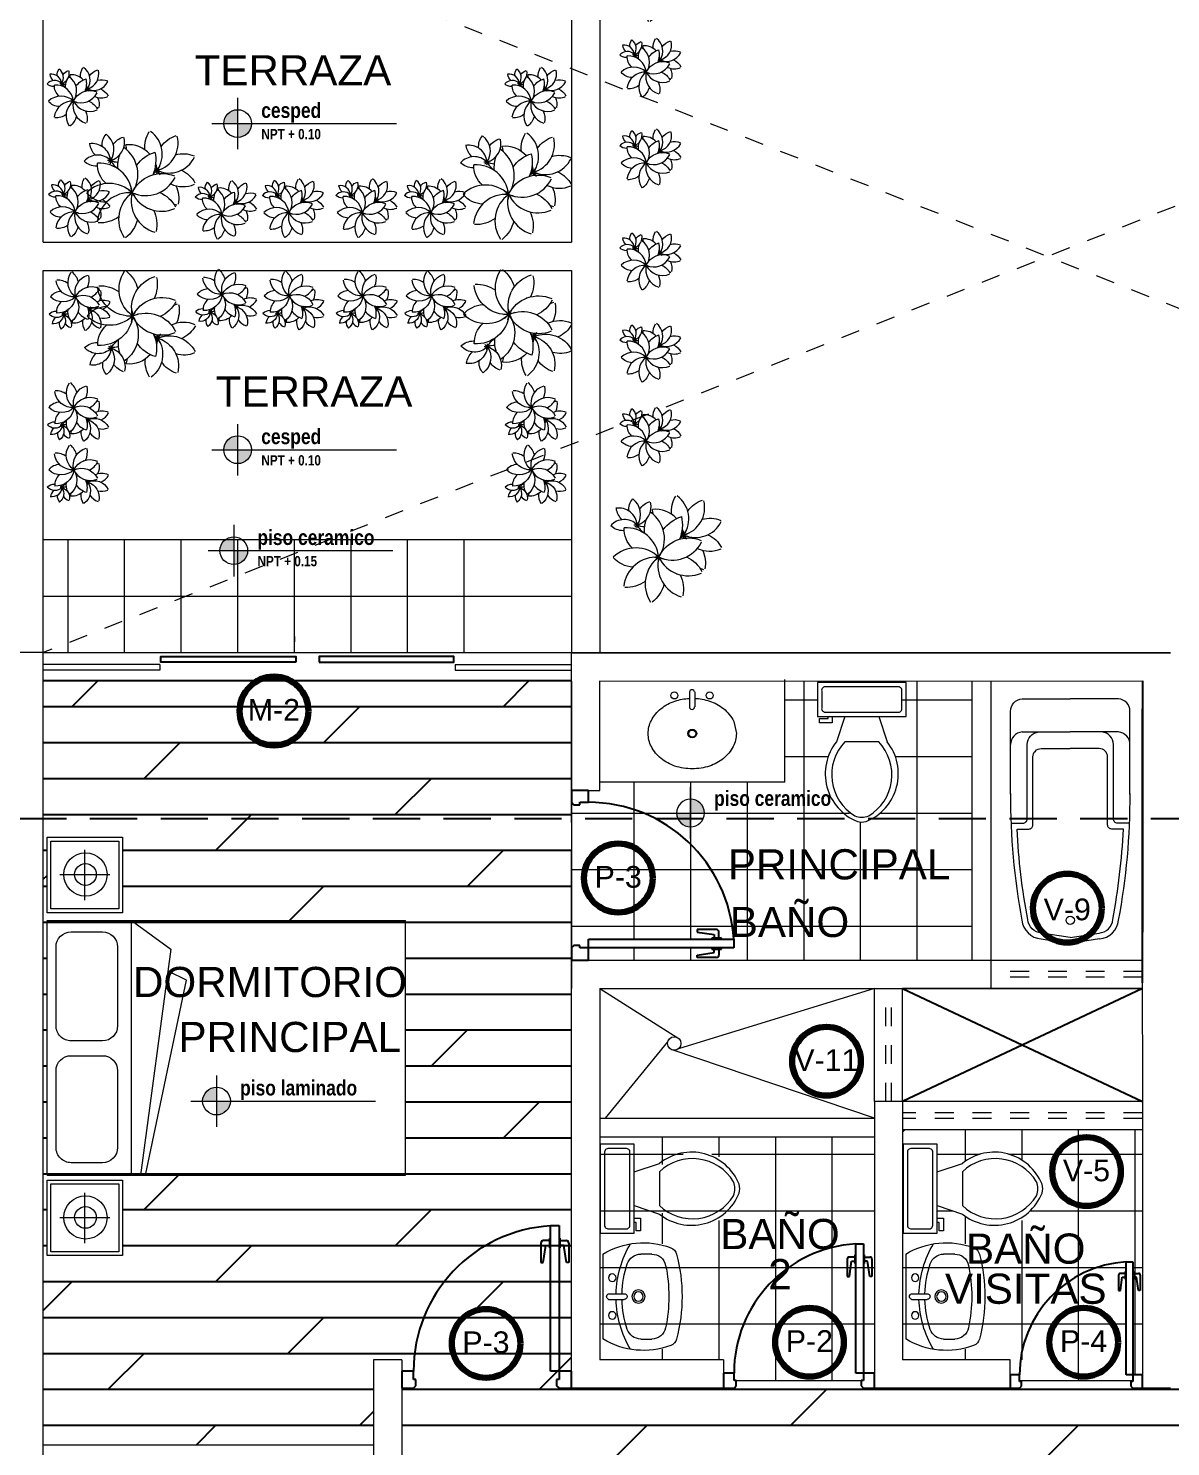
# Model space of a CAD drawing. Header units: millimetres. Extents: x 2204.1 to 2242.3, y 1175.1 to 1221.8.
# Drawn here: x 2210.92 to 2216.97, y 1198.23 to 1205.75 of the extents above; entities that cross this region are included whole.
import ezdxf
from ezdxf.enums import TextEntityAlignment as Align

# ---------------------------------------------------------------- set-up
doc = ezdxf.new("R2010")
doc.units = ezdxf.units.MM
doc.linetypes.add('HIDDEN', pattern=[0.375, 0.25, -0.125])
doc.linetypes.add('HIDDEN2', pattern=[0.1875, 0.125, -0.0625])
for name, color, linetype, lineweight in [('01', 1, 'Continuous', 5), ('CLOSETS', 253, 'Continuous', 18), ('DETALLE SANITARIOS', 128, 'Continuous', 13), ('DISTANCIA', 7, 'Continuous', 0), ('mobiliario', 2, 'Continuous', 18), ('MURO ALTO', 6, 'Continuous', 18), ('MURO BAJO', 3, 'Continuous', 18), ('PISOS', 253, 'Continuous', 18), ('puertas', 2, 'Continuous', 13), ('SANITARIOS', 122, 'Continuous', 18), ('TEXTO', 4, 'Continuous', 5), ('VIDRIOS', 124, 'Continuous', 18)]:
    doc.layers.add(name, color=color, linetype=linetype, lineweight=lineweight)
for name, color, linetype in [('08', 5, 'Continuous'), ('DETALLES PUERTAS', 8, 'Continuous'), ('muros', 1, 'Continuous'), ('proyeccion', 30, 'Continuous'), ('Textura LINEAS', 253, 'HIDDEN2')]:
    doc.layers.add(name, color=color, linetype=linetype)
doc.styles.add('ROMAND', font='arial.ttf')
doc.styles.get("Standard").update_dxf_attribs({"font": 'arial.ttf'})
doc.styles.add('technicbold', font='techb___.ttf', dxfattribs={"height": 0.17})
doc.dimstyles.new('ARVIM', dxfattribs={"dimscale": 0.12, "dimtxt": 1, "dimasz": 1.25, "dimexe": 0.8, "dimexo": 1, "dimtad": 2, "dimtih": 1, "dimtoh": 1, "dimzin": 4, "dimdsep": 46, "dimtxsty": 'ROMAND', "dimblk": 'ARCHTICK', "dimcen": 0, "dimdle": 1, "dimclrd": 1, "dimclre": 1, "dimclrt": 251, "dimadec": 0, "dimazin": 0, "dimtfac": 1, "dimtix": 1, "dimtmove": 0, "dimatfit": 3, "dimldrblk": 'ARCHTICK', "dimfxl": 1, "dimarcsym": 0})

# ---------------------------------------------------------------- blocks, each defined once
blk = doc.blocks.new('c')
for p, q in [((521.983, 301.5746), (521.983, 299.6746)), ((523.333, 301.5746), (521.983, 301.5746)), ((523.333, 301.5746), (523.333, 299.6746)), ((522.5405, 301.5273), (522.1222, 301.5273)), ((523.1861, 301.5273), (522.7788, 301.5273)), ((522.0422, 301.4473), (522.0422, 301.2811)), ((522.6205, 301.2811), (522.6205, 301.4473)), ((522.6988, 301.4473), (522.6988, 301.2811)), ((523.2661, 301.2811), (523.2661, 301.4473)), ((522.1222, 301.2011), (522.5405, 301.2011)), ((522.7788, 301.2011), (523.1861, 301.2011)), ((523.333, 301.1269), (521.983, 301.1269)), ((521.983, 301.1269), (522.1334, 300.9193)), ((522.1334, 300.9193), (523.333, 301.0802)), ((523.333, 301.0535), (522.2988, 300.8353)), ((522.2988, 300.8353), (522.2519, 300.9292)), ((523.333, 299.6746), (521.983, 299.6746))]:
    blk.add_line(p, q)
for centre, start, end in [((522.1222, 301.4473), 90, 180), ((522.5405, 301.4473), 360, 90), ((522.7788, 301.4473), 90, 180), ((523.1861, 301.4473), 360, 90), ((522.1222, 301.2811), 180, 270), ((522.5405, 301.2811), 270, 360), ((522.7788, 301.2811), 180, 270), ((523.1861, 301.2811), 270, 360)]:
    blk.add_arc(centre, 0.08, start, end)
blk = doc.blocks.new('MM')
for p, q in [((-75.8009, 644.6385), (-75.8009, 644.905)), ((-75.9342, 644.7717), (-75.6677, 644.7717))]:
    blk.add_line(p, q)
for points in [[(-75.601, 644.9717), (-75.601, 644.5718), (-76.0008, 644.5718), (-76.0008, 644.9717)], [(-75.6209, 644.9517), (-75.6209, 644.5917), (-75.9809, 644.5917), (-75.9809, 644.9517)]]:
    blk.add_lwpolyline(points, close=True)
for radius in [0.1146, 0.0575]:
    blk.add_circle((-75.7984, 644.7682), radius)
blk = doc.blocks.new('A$C7F1D235B')
at = {"layer": 'mobiliario'}
for p in [(76.0008, -643.0717), (77.8188, -643.0717)]:
    blk.add_blockref('MM', p, dxfattribs=at)
at = {"layer": 'mobiliario', "xscale": -1}
blk.add_blockref('c', (523.7588, -299.6746), dxfattribs=at)
blk = doc.blocks.new('WES')
at = {"layer": 'DETALLE SANITARIOS', "color": 2}
for p, q in [((-2.2835, -74.7943), (-2.2835, -74.7046)), ((-2.7203, -74.8503), (-2.6755, -74.8503)), ((-2.7203, -74.8727), (-2.7203, -74.8503)), ((-2.6531, -74.8727), (-2.7203, -74.8727)), ((-2.6755, -74.8503), (-2.6755, -74.8391)), ((-2.6531, -74.8391), (-2.6531, -74.8727)), ((-2.5859, -74.8391), (-2.6307, -74.9735)), ((-2.4067, -74.8391), (-2.3619, -74.9735)), ((-2.4067, -74.9735), (-2.5859, -74.9735))]:
    blk.add_line(p, q, dxfattribs=at)
blk.add_lwpolyline([(-2.2611, -74.8391), (-2.2611, -74.6598), (-2.7315, -74.6598), (-2.7315, -74.8391)], close=True, dxfattribs=at)
for points in [[(-2.7091, -74.7046), (-2.7091, -74.7943)], [(-2.3059, -74.6822), (-2.6867, -74.6822)], [(-2.6867, -74.8167), (-2.3059, -74.8167)]]:
    blk.add_lwpolyline(points, dxfattribs=at)
for centre, radius, start, end in [((-2.6895, -74.7018), 0.0198, 81.8699, 188.1301), ((-2.3031, -74.7018), 0.0198, 351.8699, 98.1301), ((-2.6895, -74.7971), 0.0198, 171.8699, 278.1301), ((-2.3031, -74.7971), 0.0198, 261.8699, 8.1301), ((-2.4175, -75.1433), 0.2726, 141.46911, 247.97143), ((-2.4022, -75.1486), 0.2538, 136.36773, 238.94682), ((-2.5751, -75.1433), 0.2726, 292.02843, 38.53071), ((-2.5904, -75.1486), 0.2538, 301.05301, 43.63209), ((-2.4963, -75.2843), 0.0896, 245.73182, 294.26817), ((-2.4963, -75.3095), 0.0896, 254.86053, 285.13947)]:
    blk.add_arc(centre, radius, start, end, dxfattribs=at)
blk = doc.blocks.new('OLKIJ')
at = {"layer": 'mobiliario'}
for p, q in [((539.6364, -168.067), (539.6364, -168.517)), ((539.896, -168.067), (539.8374, -168.067)), ((539.6664, -168.277), (539.7504, -168.277)), ((539.6664, -168.307), (539.7504, -168.307)), ((539.8374, -168.517), (539.896, -168.517))]:
    blk.add_line(p, q, dxfattribs=at)
at = {"layer": 'mobiliario', "extrusion": (0, 0, -1)}
for centre, major_axis, start_param, end_param in [((539.8516, -168.4205), (0.2926, 0.2926), -1.332225, -0.427649), ((540.254, -168.292), (-0.3872, 0.3872), 5.52518, 6.033719), ((539.979, -168.0797), (0.0354, 0.0354), -0.427649, 0.528882), ((539.8374, -168.142), (-0.053, 0.053), 5.82106, 7.068583), ((539.896, -168.142), (0.053, 0.053), -0.785398, 0.581791), ((539.1696, -168.292), (-0.6271, 0.6271), 2.099679, 2.61271), ((539.6864, -168.192), (-0.0141, 0.0141), 5.497787, 11.780972), ((540.2851, -168.292), (-0.3869, 0.3869), 5.525204, 5.82106), ((539.1696, -168.292), (0.5776, 0.5776), 0.581791, 0.989005), ((539.8254, -168.292), (-0.0247, 0.0247), 5.497787, 11.780972), ((539.8254, -168.292), (-0.0177, 0.0177), 5.497787, 11.780972), ((539.8254, -168.292), (-0.0177, 0.0177), 5.497787, 11.780972), ((539.6726, -168.292), (0.0115, 0.0115), 2.750986, 5.102996), ((540.254, -168.292), (0.3872, 0.3872), 3.391059, 3.899598), ((540.2851, -168.292), (0.3869, 0.3869), 3.603718, 3.899574), ((539.7504, -168.292), (-0.0106, 0.0106), 0.785398, 3.926991), ((539.6864, -168.392), (0.0141, 0.0141), 3.926991, 10.210176), ((539.8374, -168.442), (0.053, 0.053), 2.356194, 3.603718), ((539.896, -168.442), (-0.053, 0.053), 2.559801, 3.926991), ((539.8516, -168.1634), (-0.2926, 0.2926), 3.569242, 4.473817), ((539.979, -168.5043), (-0.0354, 0.0354), 2.61271, 3.569242)]:
    blk.add_ellipse(centre, major_axis=major_axis, ratio=1, start_param=start_param, end_param=end_param, dxfattribs=at)
blk = doc.blocks.new('p7')
at = {"layer": 'DETALLES PUERTAS', "color": 0, "linetype": 'ByBlock'}
for p, q in [((0.6139, 0.035), (0.6139, 0.635)), ((0.6139, 0.635), (0.6489, 0.635)), ((0.6489, 0.635), (0.6489, 0.035)), ((0.5739, 0.5632), (0.5739, 0.4832)), ((0.6089, 0.5732), (0.5839, 0.5732)), ((0.5839, 0.4832), (0.5939, 0.5532)), ((0.5939, 0.5532), (0.6089, 0.5532)), ((0.6089, 0.5832), (0.6089, 0.5432)), ((0.6139, 0.5832), (0.6089, 0.5832)), ((0.6089, 0.5432), (0.6139, 0.5432)), ((0.6539, 0.5832), (0.6489, 0.5832)), ((0.6489, 0.5432), (0.6539, 0.5432)), ((0.6539, 0.5432), (0.6539, 0.5832)), ((0.6539, 0.5732), (0.6789, 0.5732)), ((0.6689, 0.5532), (0.6539, 0.5532)), ((0.6789, 0.4832), (0.6689, 0.5532)), ((0.6889, 0.5632), (0.6889, 0.4832)), ((0.5739, 0.4832), (0.5839, 0.4832)), ((0.6889, 0.4832), (0.6789, 0.4832)), ((0.0489, 0.035), (0, 0.035)), ((0, 0.035), (0, -0.035)), ((0.0489, 0), (0.0489, 0.035)), ((0.0589, 0), (0.0489, 0)), ((0.0589, -0.025), (0.0589, 0)), ((0.6489, 0.035), (0.6139, 0.035)), ((0.6389, 0), (0.6389, -0.025)), ((0.6489, 0), (0.6389, 0)), ((0.6489, 0.035), (0.6489, 0)), ((0.7, 0.035), (0.6489, 0.035)), ((0.7, -0.035), (0.7, 0.035)), ((0, -0.035), (0.0489, -0.035)), ((0.0489, -0.035), (0.0589, -0.025)), ((0.6389, -0.025), (0.6489, -0.035)), ((0.6489, -0.035), (0.7, -0.035))]:
    blk.add_line(p, q, dxfattribs=at)
for centre, radius, start, end in [((0.6489, 0.035), 0.6, 93.34415, 180), ((0.5839, 0.5632), 0.01, 90, 180), ((0.6789, 0.5632), 0.01, 0, 90)]:
    blk.add_arc(centre, radius, start, end, dxfattribs=at)
blk = doc.blocks.new('Arb-ch-p')
for points in [[(-0.0693, 0.1251, -0.21109), (-0.0349, 0.2326)], [(0, 0, 0.403598), (-0.0327, 0.2329, -0.04513)], [(0.1093, 0.201, -0.183994), (0.1252, 0.2694, 0.04513)], [(0.149, 0.1343, 0.438597), (0.1252, 0.2694)], [(0.149, 0.1343, 0.434864), (0.2185, 0.2563)], [(0.165, 0.2162, -0.167274), (0.2177, 0.2531, 0.04513)], [(-0.1335, 0.0513, -0.167274), (-0.1801, 0.1512, 0.04513)], [(0, 0, 0.403598), (-0.1747, 0.1574, -0.04513)], [(0, 0, 0.403598), (0.1247, 0.1994, -0.04513)], [(0.0273, 0.1404, -0.226321), (0.1247, 0.1994)], [(0.149, 0.1343, -0.043359), (0.1464, 0.1512, 0.04513)], [(0.149, 0.1343, 0.403598), (0.2796, 0.1766, -0.04513)], [(0.149, 0.1343, -0.043359), (0.1579, 0.1489, 0.04513)], [(0.2139, 0.1868, -0.226321), (0.2796, 0.1766)], [(0, 0, 0.414018), (0.2246, 0.0765)], [(0.1111, 0.09, -0.110777), (0.1853, 0.0918, 0.04513)], [(0.149, 0.1343, 0.146284), (0.1131, 0.0905, -0.04513)], [(0.149, 0.1343, -0.043359), (0.1319, 0.1346, 0.04513)], [(0.149, 0.1343, -0.043359), (0.1357, 0.1235, 0.04513)], [(0.149, 0.1343, -0.043359), (0.1361, 0.1455, 0.04513)], [(0.149, 0.1343, 0.100856), (0.146, 0.0949, -0.04513)], [(0.149, 0.1343, -0.043359), (0.1458, 0.1175, 0.04513)], [(0.149, 0.1343, -0.043359), (0.1652, 0.1398, 0.04513)], [(0.149, 0.1343, 0.403598), (0.2763, 0.0828, -0.04513)], [(0.149, 0.1343, -0.043359), (0.1573, 0.1193, 0.04513)], [(0.149, 0.1343, -0.043359), (0.165, 0.1281, 0.04513)], [(0.2325, 0.1328, -0.167274), (0.278, 0.0873, 0.04513)], [(-0.1352, -0.0465, -0.167274), (-0.2352, 0, 0.04513)], [(0, 0, 0.403598), (-0.235, 0.0083, -0.04513)], [(0, 0, 0.403598), (-0.1853, -0.1447, -0.04513)], [(0, 0, -0.043359), (-0.0293, 0.0005, 0.04513)], [(0, 0, -0.043359), (-0.0228, -0.0185, 0.04513)], [(0, 0, -0.043359), (-0.0221, 0.0192, 0.04513)], [(0, 0, 0.403598), (0.1103, -0.2077, -0.04513)], [(0, 0, -0.043359), (-0.0056, -0.0288, 0.04513)], [(0, 0, -0.043359), (-0.0046, 0.029, 0.04513)], [(0, 0, -0.043359), (0.0151, 0.0251, 0.04513)], [(0, 0, -0.043359), (0.0277, 0.0095, 0.04513)], [(0, 0, -0.043359), (0.0274, -0.0105, 0.04513)], [(0.2106, -0.0622, 0.233737), (0.2403, 0.0683)], [(0.2154, 0.0587, -0.01296), (0.2403, 0.0683)], [(0, 0, 0.403598), (-0.049, -0.23, -0.04513)], [(0, 0, -0.403598), (0.1176, -0.2036, 0.04513)], [(0.1323, -0.1118, 0.403598), (0.3273, -0.0485, -0.04513)], [(0.143, -0.0025, -0.172591), (0.2249, -0.087)], [(0.2292, -0.0334, -0.167274), (0.325, -0.0417, 0.04513)], [(-0.0737, -0.1226, -0.167274), (-0.1801, -0.1512, 0.04513)], [(-0.0723, -0.1123, -0.001273), (-0.0728, -0.1118, 0.04513)], [(-0.0703, -0.1025, 0.005323), (-0.0727, -0.1046, -0.04513)], [(0.0223, -0.1412, -0.167274), (-0.0408, -0.2316, 0.04513)], [(0.0241, -0.1438, 0.007513), (0.0207, -0.1466, -0.04513)], [(0.1079, -0.0938, 0.163977), (0.2249, -0.087)], [(0.1323, -0.1118, -0.043359), (0.1124, -0.1279, 0.04513)], [(0.1323, -0.1118, -0.043359), (0.113, -0.095, 0.04513)], [(0.1323, -0.1118, 0.042709), (0.1133, -0.0953, -0.04513)], [(0.1323, -0.1118, 0.030163), (0.1145, -0.111, -0.04513)], [(0.1323, -0.1118, -0.029621), (0.1148, -0.112, 0.04513)], [(0.1323, -0.1118, 0.030874), (0.1178, -0.1229, -0.04513)], [(0.1323, -0.1118, 0.403598), (0.2285, -0.2929, -0.04513)], [(0.1323, -0.1118, -0.043359), (0.1274, -0.1369, 0.04513)], [(0.1323, -0.1118, -0.022933), (0.1296, -0.0985, 0.04513)], [(0.1323, -0.1118, 0.022349), (0.1308, -0.0987, -0.04513)], [(0.1323, -0.1118, -0.023455), (0.1389, -0.0997, 0.04513)], [(0.1323, -0.1118, 0.024355), (0.1401, -0.0998, -0.04513)], [(0.1323, -0.1118, 0.05643), (0.1634, -0.1002, -0.04513)], [(0.1323, -0.1118, -0.043359), (0.1565, -0.1035, 0.04513)], [(0.1323, -0.1118, -0.043359), (0.1561, -0.121, 0.04513)], [(0.1323, -0.1118, -0.043359), (0.1447, -0.1342, 0.04513)], [(0.1323, -0.1118, 0.403598), (0.3224, -0.1887, -0.04513)], [(0.257, -0.114, -0.167274), (0.325, -0.182, 0.04513)], [(-0.0253, -0.2188, 0.033271), (-0.0294, -0.238, -0.04513)], [(0.068, -0.2187, -0.167274), (-0.0248, -0.2437, 0.04513)], [(0.0738, -0.1907, 0.217553), (0.0896, -0.3124, -0.04513)], [(0.2264, -0.1937, -0.167274), (0.2348, -0.2894, 0.04513)], [(0.1518, -0.235, -0.167274), (0.0967, -0.3138, 0.04513)]]:
    blk.add_lwpolyline(points, format="xyb")
blk = doc.blocks.new('_ARCHTICK')
at = {"color": 0, "linetype": 'ByBlock', "const_width": 0.15}
blk.add_lwpolyline([(-0.5, -0.5), (0.5, 0.5)], dxfattribs=at)
blk = doc.blocks.new('*D50')
at = {"layer": 'DEFPOINTS', "color": 0, "transparency": 16777216}
for p in [(2217.9557, 1202.4379), (2209.2671, 1202.2879), (2217.9557, 1202.2879)]:
    blk.add_point(p, dxfattribs=at)
at = {"layer": 'muros', "color": 1, "lineweight": -2, "transparency": 16777216}
for p, q in [((2209.2671, 1202.4379), (2209.2671, 1202.5879)), ((2209.2791, 1202.4379), (2209.1711, 1202.4379)), ((2209.2671, 1202.4379), (2209.2671, 1202.2879)), ((2209.2791, 1202.2879), (2209.1711, 1202.2879)), ((2209.2671, 1202.2879), (2209.2671, 1202.1379))]:
    blk.add_line(p, q, dxfattribs=at)
at = {"layer": 'muros', "color": 1, "lineweight": -2, "transparency": 16777216, "xscale": 0.15, "yscale": 0.15, "zscale": 0.15}
for p, rotation in [((2209.2671, 1202.4379), 270), ((2209.2671, 1202.2879), 90)]:
    blk.add_blockref('_ARCHTICK', p, dxfattribs=dict(at, rotation=rotation))
at = {"layer": 'muros', "color": 251, "lineweight": 200, "transparency": 16777216, "insert": (2209.0866, 1202.3629), "char_height": 0.12, "attachment_point": 5, "style": 'ROMAND'}
blk.add_mtext('.15', dxfattribs=at)
blk = doc.blocks.new('*D65')
at = {"layer": 'DEFPOINTS', "color": 0, "transparency": 16777216}
for p in [(2210.8453, 1215.8877), (2210.8453, 1200.9575), (2210.9953, 1200.9575)]:
    blk.add_point(p, dxfattribs=at)
at = {"layer": 'muros', "color": 1, "lineweight": -2, "transparency": 16777216}
for p, q in [((2210.8453, 1215.8757), (2210.8453, 1215.9837)), ((2210.9953, 1215.8757), (2210.9953, 1215.9837)), ((2210.8453, 1215.8877), (2210.6953, 1215.8877)), ((2210.9953, 1215.8877), (2210.8453, 1215.8877)), ((2210.9953, 1215.8877), (2211.1453, 1215.8877))]:
    blk.add_line(p, q, dxfattribs=at)
at = {"layer": 'muros', "color": 1, "lineweight": -2, "transparency": 16777216, "xscale": 0.15, "yscale": 0.15, "zscale": 0.15}
blk.add_blockref('_ARCHTICK', (2210.8453, 1215.8877), dxfattribs=at)
at = {"layer": 'muros', "color": 1, "lineweight": -2, "transparency": 16777216, "xscale": 0.15, "yscale": 0.15, "zscale": 0.15, "rotation": 180}
blk.add_blockref('_ARCHTICK', (2210.9953, 1215.8877), dxfattribs=at)
at = {"layer": 'muros', "color": 251, "lineweight": 200, "transparency": 16777216, "insert": (2210.9203, 1216.024), "char_height": 0.12, "attachment_point": 5, "style": 'ROMAND'}
blk.add_mtext('.15', dxfattribs=at)
blk = doc.blocks.new('Nivel')
at = {"layer": '01', "ltscale": 0.8}
h = blk.add_hatch(color=256, dxfattribs=at)
h.paths.add_polyline_path([(0, 0), (0, 0.14, 0.414214), (-0.14, 0)])
h.paths.add_polyline_path([(0, 0), (0, -0.14, 0.414214), (0.14, 0)])
for p, q in [((0, 0.26), (0, -0.26)), ((-0.26, 0), (1.606, 0)), ((0, 0), (0, 0)), ((0, 0), (0, 0))]:
    blk.add_line(p, q, dxfattribs=at)
blk.add_circle((0, 0), 0.14, dxfattribs=at)
blk = doc.blocks.new('T-3-p')
at = {"layer": 'DETALLE SANITARIOS', "color": 52}
for p, q in [((-0.2, 0.29), (-0.2, 0.1)), ((-1.4463, 0.1761), (-1.4735, 0)), ((-1.4463, -0.1761), (-1.4735, 0)), ((-0.2, -0.29), (-0.2, -0.1))]:
    blk.add_line(p, q, dxfattribs=at)
for points in [[(-0.5714, 0.3598, 0.048596), (-1.3326, 0.2913, 0.850864)], [(-0.7494, 0.3569), (-0.7494, 0.2848, 0.414214), (-0.7244, 0.2598), (-0.2759, 0.2598, -0.392422), (-0.2, 0.19), (-0.2, 0)], [(-0.574, 0.3598), (-0.0759, 0.3598, -0.392422), (0, 0.29), (0, 0)], [(-1.4381, 0), (-1.4114, 0.1731, -0.361879), (-1.3292, 0.2565, -0.033785), (-0.7844, 0.3201), (-0.7844, 0.25, 0.414214), (-0.7594, 0.225), (-0.35, 0.225, -0.414214), (-0.3, 0.175), (-0.3, 0)], [(-1.4381, 0), (-1.4114, -0.1731, 0.361879), (-1.3292, -0.2565, 0.033785), (-0.7844, -0.3201), (-0.7844, -0.25, -0.414214), (-0.7594, -0.225), (-0.35, -0.225, 0.414214), (-0.3, -0.175), (-0.3, 0)], [(-0.7494, -0.3569), (-0.7494, -0.2848, -0.414214), (-0.7244, -0.2598), (-0.2759, -0.2598, 0.392422), (-0.2, -0.19), (-0.2, 0)], [(-0.574, -0.3598), (-0.0759, -0.3598, 0.392422), (0, -0.29), (0, 0)]]:
    blk.add_lwpolyline(points, format="xyb", dxfattribs=at)
blk.add_circle((-1.3344, 0), 0.025, dxfattribs=at)
for centre, radius, start, end in [((-0.2756, 0.284), 0.0758, 4.50141, 90.20598), ((-1.3203, 0.1654), 0.1265, 95.60501, 175.18144), ((-1.3203, -0.1654), 0.1265, 184.81856, 264.39499), ((-0.6002, 3.5816), 3.9416, 259.29109, 270.41961), ((-0.2756, -0.284), 0.0758, 269.79402, 355.49859)]:
    blk.add_arc(centre, radius, start, end, dxfattribs=at)

msp = doc.modelspace()

# ---------------------------------------------------------------- linework, layer by layer
at = {"layer": '08', "ltscale": 8}
for p, q in [((2216.8219, 1202.2877), (2216.8219, 1200.9557)), ((2216.8219, 1200.6876), (2216.8219, 1202.1395))]:
    msp.add_line(p, q, dxfattribs=at)
at = {"layer": '08', "color": 252, "linetype": 'HIDDEN'}
msp.add_line((2206.3677, 1201.5593), (2239.039, 1201.5593), dxfattribs=at)
at = {"layer": 'CLOSETS'}
for p, q in [((2210.9964, 1203.038), (2213.7953, 1203.038)), ((2211.1265, 1202.438), (2211.1265, 1203.038)), ((2211.4265, 1202.438), (2211.4265, 1203.038)), ((2211.7265, 1202.438), (2211.7265, 1203.038)), ((2212.0265, 1202.438), (2212.0265, 1203.038)), ((2212.3265, 1202.438), (2212.3265, 1203.038)), ((2212.6265, 1202.438), (2212.6265, 1203.038)), ((2212.9265, 1202.438), (2212.9265, 1203.038)), ((2213.2265, 1202.438), (2213.2265, 1203.038)), ((2210.9964, 1202.738), (2213.7953, 1202.738)), ((2210.9953, 1202.4379), (2213.7953, 1202.4379)), ((2213.7953, 1201.5374), (2213.7953, 1202.2874)), ((2215.0265, 1202.2876), (2215.0265, 1200.8073)), ((2215.6265, 1202.2876), (2215.6265, 1200.8072)), ((2214.9258, 1202.1876), (2215.0995, 1202.1876)), ((2215.5475, 1202.1876), (2215.9199, 1202.1876)), ((2214.9258, 1201.8876), (2215.1568, 1201.8876)), ((2215.5123, 1201.8876), (2215.9199, 1201.8876)), ((2214.1265, 1201.7509), (2214.1265, 1200.918)), ((2214.4265, 1201.7509), (2214.4265, 1200.918)), ((2214.7265, 1201.7509), (2214.7265, 1200.8073)), ((2213.7953, 1201.7049), (2213.7953, 1200.808)), ((2213.7953, 1201.5876), (2215.2371, 1201.5876)), ((2215.4319, 1201.5876), (2215.9199, 1201.5876)), ((2215.3265, 1201.5402), (2215.3265, 1200.8072)), ((2215.3265, 1201.5402), (2215.3265, 1200.8072)), ((2213.7953, 1201.2876), (2215.9199, 1201.2876)), ((2213.7953, 1200.9876), (2215.9199, 1200.9876)), ((2214.1265, 1200.873), (2214.1265, 1200.8073)), ((2214.4265, 1200.873), (2214.4265, 1200.8073)), ((2215.8824, 1199.9075), (2215.8824, 1199.7413)), ((2216.1824, 1199.9075), (2216.1824, 1199.7481)), ((2216.4824, 1199.9075), (2216.4824, 1198.579)), ((2216.7824, 1199.9075), (2216.7824, 1198.6089)), ((2214.2765, 1199.8703), (2214.2765, 1199.725)), ((2214.5765, 1199.8703), (2214.5765, 1199.765)), ((2214.8765, 1199.8703), (2214.8765, 1198.579)), ((2215.1765, 1199.8703), (2215.1765, 1198.579)), ((2213.9453, 1199.779), (2214.3868, 1199.779)), ((2213.9765, 1199.779), (2213.9795, 1199.779)), ((2214.5389, 1199.779), (2215.4012, 1199.779)), ((2215.5512, 1199.779), (2215.5543, 1199.779)), ((2215.7335, 1199.779), (2215.9615, 1199.779)), ((2216.1137, 1199.779), (2216.8219, 1199.779)), ((2213.9453, 1199.479), (2215.4012, 1199.479)), ((2213.9765, 1199.479), (2213.9794, 1199.479)), ((2214.1586, 1199.479), (2214.2413, 1199.479)), ((2214.2765, 1199.4672), (2214.2765, 1199.3039)), ((2215.5512, 1199.479), (2215.5542, 1199.479)), ((2215.7334, 1199.479), (2215.8161, 1199.479)), ((2215.7646, 1199.479), (2215.8161, 1199.479)), ((2216.2272, 1199.479), (2216.8219, 1199.479)), ((2214.5765, 1199.427), (2214.5765, 1198.6889)), ((2215.8824, 1199.4508), (2215.8824, 1199.3039)), ((2216.1824, 1199.427), (2216.1824, 1198.6889)), ((2213.9453, 1199.179), (2215.4012, 1199.179)), ((2215.5512, 1199.179), (2216.7359, 1199.179)), ((2216.7709, 1199.179), (2216.8219, 1199.179)), ((2213.9453, 1198.879), (2215.4012, 1198.879)), ((2215.5512, 1198.879), (2216.7359, 1198.879)), ((2216.7709, 1198.879), (2216.8219, 1198.879)), ((2214.2765, 1198.7446), (2214.2765, 1198.6889)), ((2215.8824, 1198.7446), (2215.8824, 1198.6889)), ((2214.6572, 1198.579), (2215.3428, 1198.579)), ((2216.1709, 1198.579), (2216.7709, 1198.579))]:
    msp.add_line(p, q, dxfattribs=at)
at = {"layer": 'CLOSETS', "color": 251}
msp.add_line((2210.9953, 1198.2389), (2212.7453, 1198.2389), dxfattribs=at)
at = {"layer": 'mobiliario'}
for p, q in [((2215.9199, 1200.8072), (2215.9199, 1202.2876)), ((2216.0199, 1200.8072), (2216.0199, 1202.2876))]:
    msp.add_line(p, q, dxfattribs=at)
at = {"layer": 'MURO ALTO'}
for p, q in [((2210.9953, 1202.4379), (2210.8453, 1202.4379)), ((2210.9953, 1201.0883), (2210.9953, 1202.4379)), ((2213.7953, 1202.4373), (2216.0199, 1202.4376)), ((2213.7953, 1202.4376), (2216.9719, 1202.4376)), ((2216.9719, 1202.4376), (2213.7953, 1202.4376)), ((2213.7953, 1202.2867), (2213.7953, 1202.4373)), ((2213.8265, 1202.4375), (2213.8265, 1202.4373)), ((2216.8219, 1202.4376), (2216.9719, 1202.4376)), ((2213.7953, 1202.2874), (2213.7953, 1201.7049)), ((2213.9453, 1202.2874), (2216.8219, 1202.2877)), ((2213.9453, 1201.7073), (2213.9453, 1202.2876)), ((2213.9453, 1201.7073), (2213.9453, 1202.2876)), ((2213.9453, 1201.7073), (2213.9453, 1202.2876)), ((2213.9453, 1201.7073), (2213.9453, 1202.2876)), ((2216.8216, 1202.2877), (2216.8219, 1198.5389)), ((2216.8219, 1202.2877), (2216.8219, 1200.9575)), ((2216.8219, 1200.6572), (2216.8219, 1202.2876)), ((2213.7953, 1201.7073), (2213.9453, 1201.7073)), ((2213.7953, 1198.5389), (2213.7953, 1201.3902)), ((2210.9953, 1201.2383), (2210.9964, 1201.2383)), ((2210.9953, 1200.4884), (2210.9953, 1201.0885)), ((2210.9953, 1201.0883), (2210.9964, 1201.0883)), ((2213.7953, 1200.808), (2213.7953, 1200.6578)), ((2213.7953, 1200.8074), (2216.0199, 1200.8074)), ((2213.9453, 1200.8075), (2216.8219, 1200.8075)), ((2216.0199, 1200.6572), (2216.0199, 1200.8072)), ((2213.9453, 1200.6575), (2213.9453, 1200.19)), ((2213.9453, 1200.6575), (2213.9453, 1200.19)), ((2213.9453, 1200.6575), (2213.9453, 1200.19)), ((2213.9453, 1200.6575), (2213.9453, 1200.19)), ((2213.9453, 1200.6575), (2216.8219, 1200.6575)), ((2216.8219, 1200.6575), (2215.5512, 1200.6575)), ((2210.9953, 1197.8884), (2210.9953, 1200.4884)), ((2213.9453, 1200.3126), (2213.9453, 1198.6889)), ((2213.9453, 1200.3126), (2213.9453, 1198.6889)), ((2215.4012, 1200.0575), (2215.4012, 1198.5389)), ((2216.8219, 1200.0575), (2215.4012, 1200.0575)), ((2215.5512, 1200.0575), (2215.5512, 1198.6889)), ((2215.5512, 1200.0575), (2215.5512, 1198.6889)), ((2216.8219, 1199.9075), (2215.5512, 1199.9075)), ((2212.7453, 1198.6889), (2212.7453, 1197.6389)), ((2212.8953, 1198.6889), (2212.7453, 1198.6889)), ((2212.8953, 1198.6889), (2212.8953, 1196.8889)), ((2214.6012, 1198.6889), (2213.9453, 1198.6889)), ((2214.6012, 1198.6889), (2214.6012, 1198.5389)), ((2215.4012, 1198.6889), (2215.4012, 1198.5389)), ((2216.1219, 1198.6889), (2215.5512, 1198.6889)), ((2216.1219, 1198.5389), (2216.1219, 1198.6889)), ((2213.9765, 1198.5389), (2213.7953, 1198.5389)), ((2214.6012, 1198.5389), (2213.9765, 1198.5389)), ((2216.1709, 1198.5389), (2215.4012, 1198.5389)), ((2216.9719, 1198.5389), (2216.7709, 1198.5389))]:
    msp.add_line(p, q, dxfattribs=at)
at = {"layer": 'MURO BAJO'}
for p, q in [((2210.9953, 1204.6134), (2210.9953, 1206.6379)), ((2213.7953, 1206.6385), (2213.7953, 1204.6134)), ((2213.9453, 1206.6383), (2213.9453, 1202.438)), ((2210.9953, 1204.6134), (2213.7953, 1204.6134)), ((2210.9953, 1202.4379), (2210.9953, 1204.4634)), ((2210.9953, 1204.4634), (2213.7953, 1204.4634)), ((2213.7953, 1204.4634), (2213.7953, 1202.4373)), ((2216.0199, 1200.8074), (2216.8219, 1200.8074)), ((2215.4012, 1200.0575), (2215.4012, 1200.6575)), ((2215.5512, 1200.0575), (2215.5512, 1200.6575))]:
    msp.add_line(p, q, dxfattribs=at)
at = {"layer": 'muros'}
for points in [[(2212.3333, 1202.3867), (2211.6183, 1202.3867), (2211.6183, 1202.4167), (2212.3333, 1202.4167)], [(2212.4572, 1202.3867), (2213.1722, 1202.3867), (2213.1722, 1202.4167), (2212.4572, 1202.4167)]]:
    msp.add_lwpolyline(points, close=True, dxfattribs=at)
at = {"layer": 'muros', "lineweight": 200}
for centre in [(2212.2183, 1202.1284), (2214.0437, 1201.2431), (2216.4243, 1201.0834), (2215.1476, 1200.2717), (2216.5263, 1199.6869), (2213.3426, 1198.7758), (2215.0576, 1198.7821), (2216.5108, 1198.7821)]:
    msp.add_circle(centre, 0.1824, dxfattribs=at)
at = {"layer": 'PISOS'}
for p, q in [((2213.9453, 1200.6575), (2214.3559, 1200.398)), ((2215.4012, 1200.6575), (2214.3628, 1200.3383)), ((2213.9765, 1199.9703), (2214.3056, 1200.3741)), ((2215.4012, 1199.9703), (2214.3289, 1200.3322)), ((2213.9453, 1199.9703), (2215.4012, 1199.9703)), ((2213.9453, 1199.8703), (2215.4012, 1199.8703))]:
    msp.add_line(p, q, dxfattribs=at)
msp.add_circle((2214.3403, 1200.366), 0.0357, dxfattribs=at)
at = {"layer": 'proyeccion'}
for p, q in [((2215.5512, 1200.6575), (2216.8219, 1200.0575)), ((2216.8219, 1200.6575), (2215.5512, 1200.0575))]:
    msp.add_line(p, q, dxfattribs=at)
at = {"layer": 'SANITARIOS'}
for p, q in [((2214.9258, 1201.7509), (2214.9258, 1202.2954)), ((2214.4204, 1202.2298), (2214.4204, 1202.1513)), ((2214.4485, 1202.2298), (2214.4485, 1202.1513)), ((2214.9258, 1201.7509), (2213.9453, 1201.7509))]:
    msp.add_line(p, q, dxfattribs=at)
msp.add_lwpolyline([(2214.4485, 1202.1956, -0.06917), (2214.5273, 1202.1811, -0.088923), (2214.601, 1202.1412, -0.104957), (2214.6564, 1202.0735), (2214.6694, 1202.009, -0.120011), (2214.6526, 1201.9396, -0.104957), (2214.601, 1201.8767, -0.088923), (2214.5273, 1201.8368, -0.080167), (2214.4357, 1201.822, -0.080167), (2214.3441, 1201.8368, -0.088923), (2214.2705, 1201.8767, -0.104957), (2214.2189, 1201.9396, -0.120011), (2214.202, 1202.009, -0.120011), (2214.2189, 1202.0783, -0.104957), (2214.2705, 1202.1412, -0.088923), (2214.3441, 1202.1811, -0.066951), (2214.4204, 1202.1955, -0.066951)], format="xyb", dxfattribs=at)
for centre, radius in [((2214.341, 1202.2111), 0.0187), ((2214.5279, 1202.2111), 0.0187), ((2214.4357, 1202.009), 0.0234), ((2214.4357, 1202.009), 0.0187)]:
    msp.add_circle(centre, radius, dxfattribs=at)
for centre, radius, start, end in [((2214.4344, 1202.2267), 0.0144, 12.69327, 167.30673), ((2214.4344, 1202.1513), 0.014, 180, 0)]:
    msp.add_arc(centre, radius, start, end, dxfattribs=at)
at = {"layer": 'Textura LINEAS', "linetype": 'ByBlock'}
for p, q in [((2211.3391, 1202.3427), (2211.3392, 1202.3428)), ((2213.7953, 1202.2878), (2210.9953, 1202.2878)), ((2211.1487, 1202.1523), (2211.2841, 1202.2878)), ((2213.4347, 1202.1523), (2213.5701, 1202.2878)), ((2210.9953, 1202.1522), (2213.7953, 1202.1522)), ((2212.4822, 1201.9618), (2212.6727, 1202.1523)), ((2210.9953, 1201.9617), (2213.7953, 1201.9617)), ((2211.5297, 1201.7713), (2211.7202, 1201.9618)), ((2210.9953, 1201.7712), (2213.7953, 1201.7712)), ((2212.8632, 1201.5808), (2213.0537, 1201.7713)), ((2210.9953, 1201.5807), (2213.7953, 1201.5807)), ((2211.9107, 1201.3903), (2212.1012, 1201.5808)), ((2210.9953, 1201.3902), (2211.0153, 1201.3902)), ((2211.4151, 1201.3902), (2213.7953, 1201.3902)), ((2213.2442, 1201.1998), (2213.4347, 1201.3903)), ((2210.9953, 1201.2369), (2211.0153, 1201.2569)), ((2210.9953, 1201.1997), (2211.0153, 1201.1997)), ((2211.4151, 1201.1997), (2213.7953, 1201.1997)), ((2212.2917, 1201.0093), (2212.4822, 1201.1998)), ((2210.9953, 1201.0092), (2213.7953, 1201.0092)), ((2210.9953, 1200.8187), (2211.0153, 1200.8187)), ((2212.9153, 1200.8187), (2213.7953, 1200.8187)), ((2210.9953, 1200.6282), (2211.0153, 1200.6282)), ((2212.9153, 1200.6282), (2213.7953, 1200.6282)), ((2210.9953, 1200.4377), (2211.0153, 1200.4377)), ((2212.9153, 1200.4377), (2213.7953, 1200.4377)), ((2213.0537, 1200.2473), (2213.2442, 1200.4378)), ((2210.9953, 1200.2472), (2211.0153, 1200.2472)), ((2212.9153, 1200.2472), (2213.7953, 1200.2472)), ((2210.9953, 1200.0567), (2211.0153, 1200.0567)), ((2212.9153, 1200.0567), (2213.7953, 1200.0567)), ((2213.4347, 1199.8663), (2213.6252, 1200.0568)), ((2210.9953, 1199.8662), (2211.0153, 1199.8662)), ((2212.9153, 1199.8662), (2213.7953, 1199.8662)), ((2210.9953, 1199.6757), (2213.7953, 1199.6757)), ((2211.5297, 1199.4853), (2211.7202, 1199.6758)), ((2210.9953, 1199.4852), (2211.0153, 1199.4852)), ((2211.4151, 1199.4852), (2213.7953, 1199.4852)), ((2212.8632, 1199.2948), (2213.0537, 1199.4853)), ((2210.9953, 1199.2947), (2211.0153, 1199.2947)), ((2211.4151, 1199.2947), (2213.7953, 1199.2947)), ((2211.9107, 1199.1043), (2212.1012, 1199.2948)), ((2210.9953, 1198.9509), (2211.1487, 1199.1043)), ((2210.9953, 1199.1042), (2213.7953, 1199.1042)), ((2213.2442, 1198.9138), (2213.4347, 1199.1043)), ((2210.9953, 1198.9137), (2213.7953, 1198.9137)), ((2212.2917, 1198.7233), (2212.4822, 1198.9138)), ((2210.9953, 1198.7232), (2213.7953, 1198.7232)), ((2211.3392, 1198.5328), (2211.5297, 1198.7233)), ((2213.6252, 1198.5328), (2213.795, 1198.7027)), ((2210.9953, 1198.5327), (2212.7453, 1198.5327)), ((2212.8953, 1198.5327), (2219.6952, 1198.5327)), ((2214.9587, 1198.3423), (2215.1492, 1198.5328)), ((2212.6727, 1198.3423), (2212.7453, 1198.4149)), ((2210.9953, 1198.3422), (2212.7453, 1198.3422)), ((2211.8073, 1198.2389), (2211.9107, 1198.3423)), ((2212.8953, 1198.3422), (2221.5703, 1198.3422)), ((2214.0062, 1198.1518), (2214.1967, 1198.3423)), ((2216.2922, 1198.1518), (2216.4827, 1198.3423))]:
    msp.add_line(p, q, dxfattribs=at)
at = {"layer": 'Textura LINEAS', "color": 8, "linetype": 'Continuous', "ltscale": 8}
msp.add_line((2215.5613, 1199.9075), (2215.5512, 1199.8975), dxfattribs=at)
at = {"layer": 'VIDRIOS', "linetype": 'HIDDEN2', "ltscale": 0.7}
for p, q in [((2210.9953, 1206.6379), (2221.6453, 1202.4379)), ((2221.6453, 1206.6379), (2210.9953, 1202.4379)), ((2216.8219, 1200.7467), (2216.0199, 1200.7467)), ((2215.4612, 1200.0575), (2215.4612, 1200.6575)), ((2215.4912, 1200.0575), (2215.4912, 1200.6575)), ((2216.8219, 1200.7167), (2216.0199, 1200.7167)), ((2216.8219, 1199.9975), (2215.5512, 1199.9975)), ((2216.8219, 1199.9675), (2215.5512, 1199.9675))]:
    msp.add_line(p, q, dxfattribs=at)
at = {"layer": 'VIDRIOS'}
for p, q in [((2212.3275, 1202.5243), (2212.3275, 1202.4943)), ((2211.6125, 1202.3747), (2210.9953, 1202.3747)), ((2211.6125, 1202.3447), (2210.9953, 1202.3447)), ((2211.6125, 1202.3747), (2211.6125, 1202.3447)), ((2213.1781, 1202.3747), (2213.1781, 1202.3447)), ((2213.1781, 1202.3747), (2213.7953, 1202.3747)), ((2213.1781, 1202.3447), (2213.7953, 1202.3447))]:
    msp.add_line(p, q, dxfattribs=at)

# ---------------------------------------------------------------- block references
at = {"layer": '01', "xscale": 0.5247559576633212, "yscale": 0.5247559576633212, "zscale": 0.8073168571284746}
for p in [(2212.0255, 1205.2427), (2212.0255, 1203.5134), (2212.0051, 1202.9787), (2211.9135, 1200.0605)]:
    msp.add_blockref('Nivel', p, dxfattribs=at)
at = {"layer": '01', "xscale": -0.5247559576633212, "yscale": 0.5247559576633212, "zscale": 0.8073168571284746, "rotation": 180}
msp.add_blockref('Nivel', (2214.4265, 1201.5876), dxfattribs=at)
at = {"layer": 'CLOSETS', "color": 251}
for p, xscale, yscale, zscale, rotation in [((2214.2468, 1206.0218), 1.025466432182478, 1.025466432182478, 1.025466432182478, 81.73414389889676), ((2214.1919, 1205.5149), 0.5653969477402442, 0.5653969477402442, 0.5653969477402442, 81.73414390060292), ((2211.1554, 1205.3611), 0.5653969477402442, 0.5653969477402442, 0.5653969477402442, 81.73414390060292), ((2213.5822, 1205.3611), 0.5653969477402442, 0.5653969477402442, 0.5653969477402442, 81.73414390060292), ((2211.4665, 1204.8761), 1.025466432182478, 1.025466432182478, 1.025466432182478, 81.73414389889676), ((2213.462, 1204.8676), 1.025466432182478, 1.025466432182478, 1.025466432182478, 81.73414389889676), ((2214.1919, 1205.0335), 0.5653969477402442, 0.5653969477402442, 0.5653969477402442, 81.73414390060292), ((2211.1638, 1204.7743), 0.5653969477402442, 0.5653969477402442, 0.5653969477402442, 81.73414390060292), ((2211.9414, 1204.761), 0.5653969477402442, 0.5653969477402442, 0.5653969477402442, 81.73414390060292), ((2212.2974, 1204.7701), 0.5653969477402442, 0.5653969477402442, 0.5653969477402442, 81.73414390060292), ((2212.6867, 1204.7701), 0.5653969477402442, 0.5653969477402442, 0.5653969477402442, 81.73414390060292), ((2213.0501, 1204.7701), 0.5653969477402442, 0.5653969477402442, 0.5653969477402442, 81.73414390060292), ((2214.1919, 1204.4913), 0.5653969477402442, 0.5653969477402442, 0.5653969477402442, 81.73414390060292), ((2211.4688, 1204.2224), -1.025466432182478, 1.025466432794927, 1.025466431623073, 98.26585610110322), ((2211.9437, 1204.3375), -0.5653969477402442, 0.5653969477862121, 0.5653969473596206, 98.26585609939708), ((2213.4643, 1204.2309), -1.025466432182478, 1.025466432794927, 1.025466431623073, 98.26585610110322), ((2211.1661, 1204.3242), -0.5653969477402442, 0.5653969477862121, 0.5653969473596206, 98.26585609939708), ((2212.2997, 1204.3284), -0.5653969477402442, 0.5653969477862121, 0.5653969473596206, 98.26585609939708), ((2212.689, 1204.3284), -0.5653969477402442, 0.5653969477862121, 0.5653969473596206, 98.26585609939708), ((2213.0524, 1204.3284), -0.5653969477402442, 0.5653969477862121, 0.5653969473596206, 98.26585609939708), ((2214.1919, 1204.0032), 0.5653969477402442, 0.5653969477402442, 0.5653969477402442, 81.73414390060292), ((2211.1577, 1203.7374), -0.5653969477402442, 0.5653969477862121, 0.5653969473596206, 98.26585609939708), ((2213.5846, 1203.7374), -0.5653969477402442, 0.5653969477862121, 0.5653969473596206, 98.26585609939708), ((2214.1919, 1203.5591), 0.5653969477402442, 0.5653969477402442, 0.5653969477402442, 81.73414390060292), ((2211.157, 1203.407), -0.5653969477402442, 0.5653969477862121, 0.5653969473596206, 98.26585609939708), ((2213.5838, 1203.407), -0.5653969477402442, 0.5653969477862121, 0.5653969473596206, 98.26585609939708), ((2214.2582, 1202.9436), 1.025466432182478, 1.025466432182478, 1.025466432182478, 81.73414389889676)]:
    msp.add_blockref('Arb-ch-p', p, dxfattribs=dict(at, xscale=xscale, yscale=yscale, zscale=zscale, rotation=rotation))
at = {"layer": 'DISTANCIA', "lineweight": 0, "rotation": 90.00000000000004}
msp.add_blockref('A$C7F1D235B', (2212.9153, 1199.2413), dxfattribs=at)
at = {"layer": 'mobiliario', "xscale": 0.8801353164017198, "yscale": 0.8801353164017198, "zscale": 0.8801353164017198, "rotation": 90}
msp.add_blockref('T-3-p', (2216.4398, 1202.1933), dxfattribs=at)
at = {"layer": 'muros'}
for p in [(1674.3251, 1367.3162), (1675.9311, 1367.3162)]:
    msp.add_blockref('OLKIJ', p, dxfattribs=at)
at = {"layer": 'puertas', "extrusion": (0, 0, -1), "xscale": -1.285597386269563, "yscale": 1.285597386269563, "zscale": -1.285597386269563, "rotation": 90}
msp.add_blockref('p7', (-2213.8403, 1201.7073), dxfattribs=at)
at = {"layer": 'puertas', "extrusion": (0, 0, -1)}
for p, xscale, yscale, zscale in [((-2212.8953, 1198.5839), -1.285714285714364, 1.285714285714364, -1.285714285714364), ((-2214.6012, 1198.5789), -1.142857142857147, 1.142857142857147, -1.142857142857147)]:
    msp.add_blockref('p7', p, dxfattribs=dict(at, xscale=xscale, yscale=yscale, zscale=zscale))
at = {"layer": 'puertas', "extrusion": (0, 0, -1), "xscale": -1, "zscale": -1.000000020880664}
msp.add_blockref('p7', (-2216.1219, 1198.5739), dxfattribs=at)
at = {"layer": 'SANITARIOS'}
for p, rotation in [((2217.8641, 1276.9378), 359.9746225665697), ((2139.2895, 1202.1256), 89.97462256656974), ((2140.8955, 1202.1256), 89.97462256656974)]:
    msp.add_blockref('WES', p, dxfattribs=dict(at, rotation=rotation))

# ---------------------------------------------------------------- texts
for s, p in [('TERRAZA', (2212.3187, 1205.4452)), ('TERRAZA', (2212.4304, 1203.7424)), ('PRINCIPAL', (2215.214, 1201.2357)), ('BAÑO', (2214.9513, 1200.9302)), ('DORMITORIO ', (2212.228, 1200.6119)), ('PRINCIPAL', (2212.3015, 1200.3204)), ('BAÑO', (2214.9009, 1199.2758)), ('BAÑO', (2216.2038, 1199.1985)), ('2', (2214.9009, 1199.0632)), ('VISITAS', (2216.2038, 1198.9859))]:
    msp.add_text(s, height=0.16).set_placement(p, align=Align.CENTER)
at = {"layer": 'muros', "lineweight": 200}
msp.add_text('M-2', height=0.11516, rotation=0, dxfattribs=at).set_placement((2212.2176, 1202.077), align=Align.CENTER)
for s, p in [('P-3', (2214.0431, 1201.1916)), ('V-9', (2216.4237, 1201.0191)), ('V-11', (2215.1469, 1200.2203)), ('V-5', (2216.5256, 1199.6355)), ('P-3', (2213.3419, 1198.7243)), ('P-2', (2215.0569, 1198.7307)), ('P-4', (2216.5102, 1198.7307))]:
    msp.add_text(s, height=0.11516, dxfattribs=at).set_placement(p, align=Align.CENTER)
at = {"layer": 'TEXTO', "color": 3, "style": 'technicbold'}
for s, height, p in [('cesped ', 0.08059, (2212.1505, 1205.2726)), ('NPT + 0.10', 0.05416, (2212.1513, 1205.1598)), ('cesped ', 0.08059, (2212.1505, 1203.5433)), ('NPT + 0.10', 0.05416, (2212.1513, 1203.4305)), ('piso ceramico ', 0.080593, (2212.1301, 1203.0086)), ('NPT + 0.15', 0.05416, (2212.131, 1202.8958)), ('piso ceramico ', 0.080593, (2214.5514, 1201.6253)), ('piso laminado ', 0.080593, (2212.0384, 1200.0903))]:
    msp.add_text(s, height=height, dxfattribs=at).set_placement(p)

# ---------------------------------------------------------------- dimensions: what is measured, and where the dimension line sits
at = {"layer": 'muros', "lineweight": 200}
dim = msp.add_linear_dim(base=(2210.8453, 1215.8877), p1=(2210.9953, 1200.9575), p2=(2210.8453, 1200.9575), dimstyle='ARVIM', override={"dimfxl": 0.1, "dimfxlon": 1}, dxfattribs=at)
dim.commit()
dim.dimension.update_dxf_attribs({"geometry": '*D65', "text_midpoint": (2210.9203, 1216.024)})
dim = msp.add_linear_dim(base=(2209.2671, 1202.2879), p1=(2217.9557, 1202.4379), p2=(2217.9557, 1202.2879), angle=90, dimstyle='ARVIM', override={"dimfxl": 0.1, "dimfxlon": 1}, dxfattribs=at)
dim.commit()
dim.dimension.update_dxf_attribs({"geometry": '*D50', "text_midpoint": (2209.0866, 1202.3629)})

doc.saveas('drawing.dxf')
